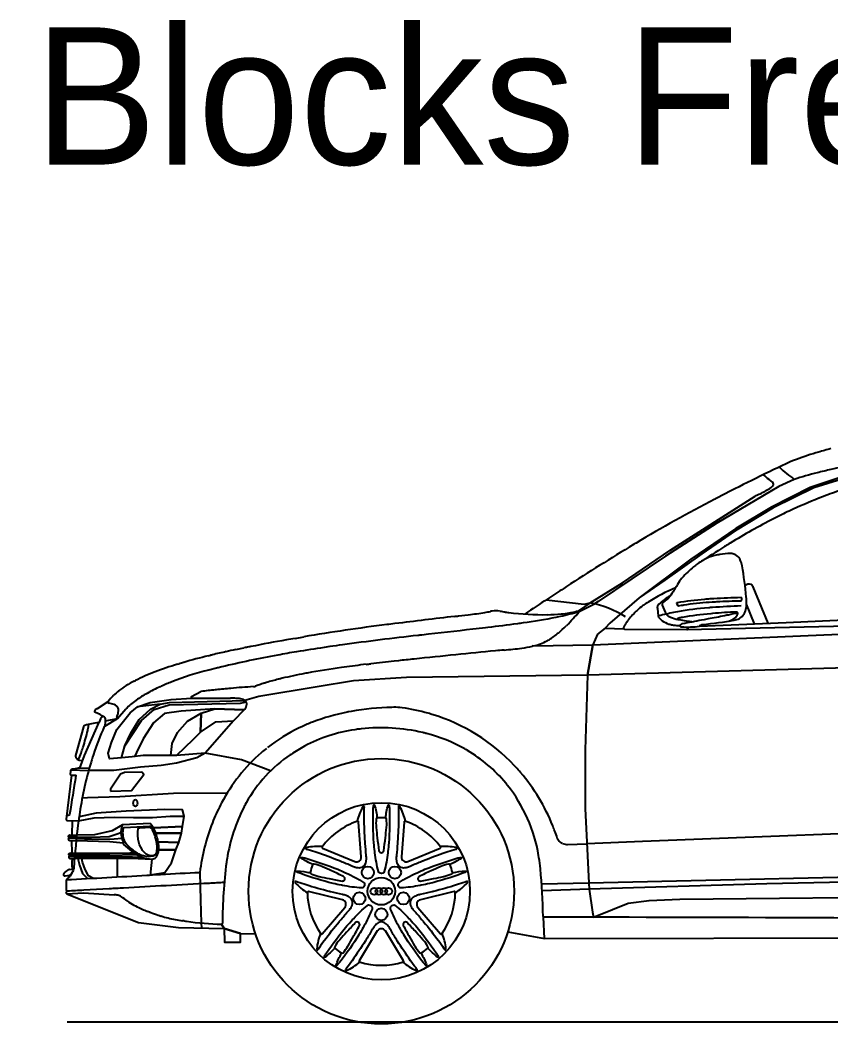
# Model space of a CAD drawing. Header units: millimetres. Extents: x -736 to -723.1, y -2314.2 to -2307.3.
# Drawn here: x -727.963 to -725.686, y -2310.095 to -2307.275 of the extents above; entities that cross this region are included whole.
import ezdxf

# ---------------------------------------------------------------- set-up
doc = ezdxf.new("R2010")
doc.units = ezdxf.units.MM
doc.layers.add('DwgFree.com-Lineas perimetro', color=250, linetype='Continuous')

msp = doc.modelspace()

# ---------------------------------------------------------------- linework, layer by layer
at = {"layer": 'DwgFree.com-Lineas perimetro', "color": 18, "true_color": 0x000000}
for p, q in [((-726.486, -2308.904), (-726.3789, -2308.9162)), ((-726.2118, -2308.9185), (-726.214, -2308.9201)), ((-726.7318, -2308.9491), (-726.7047, -2308.9457)), ((-726.6378, -2308.9353), (-726.6374, -2308.9352)), ((-726.4436, -2308.9433), (-726.4381, -2308.9428)), ((-726.3931, -2308.9366), (-726.3931, -2308.9369)), ((-726.239, -2308.9419), (-726.2401, -2308.943)), ((-726.9108, -2308.9706), (-726.9105, -2308.9705)), ((-726.4284, -2308.9755), (-726.4301, -2308.9772)), ((-726.32, -2308.983), (-726.3419, -2308.9999)), ((-726.2661, -2308.9858), (-726.0907, -2308.9873)), ((-726.2641, -2308.9729), (-726.2651, -2308.9743)), ((-726.0891, -2308.9867), (-726.0879, -2308.9856)), ((-726.0871, -2308.984), (-726.0869, -2308.9802)), ((-725.7714, -2309.0052), (-725.2468, -2308.982)), ((-727.1911, -2309.012), (-727.1666, -2309.0078)), ((-726.3419, -2308.9999), (-726.3549, -2309.0305)), ((-726.3549, -2309.0305), (-725.7714, -2309.0052)), ((-727.3577, -2309.0436), (-727.3346, -2309.0388)), ((-727.3276, -2309.0374), (-727.3273, -2309.0373)), ((-726.5221, -2309.0334), (-726.524, -2309.0339)), ((-727.4347, -2309.0611), (-727.4284, -2309.0596)), ((-726.8566, -2309.0702), (-726.8574, -2309.0703)), ((-727.5214, -2309.0848), (-727.5166, -2309.0834)), ((-727.0531, -2309.093), (-727.0603, -2309.094)), ((-726.9009, -2309.0748), (-726.9126, -2309.0761)), ((-727.235, -2309.1262), (-727.2379, -2309.1269)), ((-727.1641, -2309.1109), (-727.1721, -2309.1124)), ((-727.6425, -2309.1322), (-727.6395, -2309.1307)), ((-727.4127, -2309.1564), (-727.4154, -2309.1567)), ((-727.2949, -2309.1438), (-727.3024, -2309.1465)), ((-727.702, -2309.1732), (-727.7006, -2309.1719)), ((-727.4836, -2309.1778), (-727.4836, -2309.1784)), ((-727.4818, -2309.1802), (-727.372, -2309.1802)), ((-727.7162, -2309.1915), (-727.7162, -2309.1907)), ((-727.7064, -2309.1956), (-727.7143, -2309.1938)), ((-727.33, -2309.2075), (-727.3305, -2309.2082)), ((-726.8904, -2309.2069), (-726.8967, -2309.206)), ((-727.6916, -2309.2344), (-727.6894, -2309.2277)), ((-727.0333, -2309.2171), (-727.04, -2309.2184)), ((-726.8065, -2309.2257), (-726.8099, -2309.2247)), ((-727.1721, -2309.2602), (-727.1791, -2309.2635)), ((-727.019, -2309.268), (-727.0234, -2309.2687)), ((-726.8219, -2309.2794), (-726.8239, -2309.2789)), ((-726.7071, -2309.327), (-726.7082, -2309.3264)), ((-727.7959, -2309.3768), (-727.7824, -2309.3416)), ((-727.2023, -2309.3379), (-727.2044, -2309.3393)), ((-727.8209, -2309.3816), (-727.7707, -2309.3829)), ((-726.5708, -2309.3741), (-726.5747, -2309.3698)), ((-726.5942, -2309.4252), (-726.5949, -2309.4243)), ((-727.3974, -2309.4745), (-727.4002, -2309.4798)), ((-727.3283, -2309.4741), (-727.3311, -2309.4791)), ((-727.8174, -2309.5244), (-727.8184, -2309.5645)), ((-726.4673, -2309.5385), (-726.4674, -2309.5384)), ((-727.8192, -2309.5799), (-727.8184, -2309.6152)), ((-726.4397, -2309.588), (-726.441, -2309.5875)), ((-727.3822, -2309.6313), (-727.3828, -2309.6353)), ((-726.5061, -2309.628), (-726.5071, -2309.6222)), ((-727.8318, -2309.7296), (-727.7848, -2309.7273)), ((-727.5997, -2309.7811), (-727.6051, -2309.7791)), ((-727.5027, -2309.806), (-727.5071, -2309.8054))]:
    msp.add_line(p, q, dxfattribs=at)
for points in [[(-725.6863, -2308.4789, 0.00646), (-725.7214, -2308.4889), (-725.7284, -2308.491, 0.01603), (-725.7911, -2308.512)], [(-725.7911, -2308.512, 0.005751), (-725.8524, -2308.5407, 0.000491), (-725.8551, -2308.5421), (-725.8734, -2308.5509, 0.005504), (-725.9673, -2308.5978), (-726.0066, -2308.6179, 0.001028), (-726.0124, -2308.6209, 0.015488), (-726.2334, -2308.7442), (-726.2374, -2308.7466, 0.000703), (-726.2406, -2308.7486, 0.008539), (-726.4289, -2308.8665), (-726.4366, -2308.8716, 0.001401), (-726.4816, -2308.901, 0.001292), (-726.5461, -2308.9438, 0.001292)], [(-725.8312, -2308.5306, 0.107221), (-725.8308, -2308.5311, 0.038461), (-725.7891, -2308.5653)], [(-725.6168, -2308.5226, 0.001241), (-725.6198, -2308.5232), (-725.6217, -2308.5236, 0.004699), (-725.6866, -2308.5377, 0.006213), (-725.7246, -2308.5468), (-725.725, -2308.5469, 0.015901), (-725.7891, -2308.5653)], [(-725.5136, -2308.5541, 0.011768), (-725.5959, -2308.5759, 0.002187), (-725.6012, -2308.5774), (-725.6027, -2308.5779, 0.010992), (-725.6699, -2308.5996, 0.011097), (-725.7189, -2308.6179), (-725.7204, -2308.6185, 0.014012), (-725.8019, -2308.6537), (-725.8032, -2308.6543, 0.009761), (-725.8473, -2308.6759, 0.019055), (-725.9695, -2308.7446, 0.000528), (-725.9836, -2308.7533), (-725.9851, -2308.7542, 0.009435), (-726.0536, -2308.7983)], [(-725.8993, -2308.6124, 0.016735), (-725.8711, -2308.5981), (-725.8688, -2308.5968, 0.016138), (-725.8544, -2308.5883, 0.043411), (-725.8531, -2308.5873, 0.046894), (-725.8483, -2308.582, 0.175695), (-725.8472, -2308.5784, 0.220966), (-725.85, -2308.5732), (-725.86, -2308.5656, -0.023169), (-725.876, -2308.5522, -0.023169)], [(-726.0553, -2308.978, -0.204249), (-726.0499, -2308.9736), (-726.0498, -2308.9736, -0.042954), (-726.0471, -2308.9731, 0.013772), (-725.9575, -2308.961, 0.089268), (-725.9431, -2308.9559), (-725.9421, -2308.9554, 0.128587), (-725.9309, -2308.9443), (-725.9307, -2308.9442, 0.075896), (-725.9253, -2308.931, 0.059709), (-725.9232, -2308.9131), (-725.9232, -2308.911, 0.023423), (-725.9239, -2308.8963, 0.019947), (-725.9357, -2308.8083, 0.023541), (-725.9373, -2308.801), (-725.9376, -2308.8, 0.041786), (-725.9407, -2308.7917, 0.025678), (-725.9422, -2308.7887), (-725.9424, -2308.7884, 0.148655), (-725.9552, -2308.7768), (-725.9554, -2308.7767, 0.106754), (-725.9683, -2308.7736, 0.053001), (-725.9984, -2308.7763), (-726.0012, -2308.7769, 0.018172), (-726.0158, -2308.7803, 0.054886), (-726.0396, -2308.7897, 0.006474), (-726.0459, -2308.7931), (-726.0464, -2308.7934, 0.025634), (-726.0605, -2308.8023), (-726.0611, -2308.8028, 0.01972), (-726.072, -2308.8111, 0.037168), (-726.1039, -2308.8419, 0.041424), (-726.111, -2308.8512, 0.004335), (-726.1357, -2308.8911, -0.092632), (-726.1434, -2308.8997, 0.011257), (-726.1557, -2308.9097, 0.076303), (-726.1597, -2308.9142, 0.000522), (-726.1597, -2308.9142, 0.241119), (-726.1601, -2308.9185), (-726.1519, -2308.9387, 0.04185), (-726.151, -2308.9405, 0.092076), (-726.1438, -2308.9485, 0.04115), (-726.1422, -2308.9495), (-726.142, -2308.9496, 0.063961), (-726.1205, -2308.9578), (-726.1201, -2308.9578, 0.014861), (-726.1128, -2308.9594, 0.009951), (-726.0732, -2308.9655)], [(-725.9276, -2308.8621, -0.043599), (-725.9195, -2308.8592, -0.175316), (-725.9115, -2308.8599), (-725.9112, -2308.8601, -0.160163), (-725.9063, -2308.8647, -0.028001), (-725.9052, -2308.8669), (-725.8635, -2308.9696)], [(-726.1365, -2308.8924, 0.078973), (-726.1696, -2308.9163, 0.232058), (-726.1737, -2308.9281), (-726.1712, -2308.9484, 0.147722), (-726.168, -2308.9555, 0.069683), (-726.1598, -2308.9627, 0.062827), (-726.1415, -2308.9717, 0.016463), (-726.1385, -2308.9726, 0.030396), (-726.1286, -2308.9747, 0.000912), (-726.1285, -2308.9747, 0.027526), (-726.1105, -2308.9762)], [(-725.9381, -2308.921, 0.009855), (-726.0191, -2308.9253, 0.003277), (-726.0294, -2308.9261), (-726.0412, -2308.9272, 0.027741), (-726.1279, -2308.9395, 0.012751), (-726.1694, -2308.9489), (-726.171, -2308.9493)], [(-726.3931, -2308.9369, -0.023746), (-726.4456, -2308.9508), (-726.4509, -2308.9519, -0.005036), (-726.4586, -2308.9534, -0.012681), (-726.5507, -2308.9687), (-726.5509, -2308.9687, -0.000043), (-726.5668, -2308.971, -0.00554), (-726.6499, -2308.9816), (-726.6561, -2308.9824, -0.000944), (-726.6915, -2308.9864, -0.000137), (-726.8347, -2309.0026, -0.000509), (-726.8459, -2309.0039, 0.006562), (-727.0579, -2309.0302, 0.002874), (-727.0937, -2309.0353), (-727.1096, -2309.0377, 0.003869), (-727.1867, -2309.0498, 0.005195), (-727.2398, -2309.0591), (-727.2501, -2309.061, 0.01315), (-727.4068, -2309.0945, 0.000764), (-727.4115, -2309.0957), (-727.4333, -2309.101, 0.034121), (-727.5374, -2309.1341, 0.012564), (-727.5673, -2309.1468), (-727.5701, -2309.1481, 0.021602), (-727.6065, -2309.1665, 0.023147), (-727.6373, -2309.1858), (-727.6383, -2309.1865, 0.052031), (-727.666, -2309.2104)], [(-725.9725, -2308.9634, 0.143847), (-725.951, -2308.9492, 0.026657), (-725.9498, -2308.9475), (-725.9497, -2308.9473, 0.121143), (-725.9478, -2308.9422, 0.456654), (-725.9514, -2308.9382, 0.014788), (-726.0186, -2308.9423), (-726.0237, -2308.9428, 0.020339), (-726.104, -2308.9533, 0.01993), (-726.1132, -2308.9553), (-726.1134, -2308.9553, 0.217562), (-726.1173, -2308.9585)], [(-725.9481, -2308.9401, -0.011859), (-725.9742, -2308.9464), (-725.9784, -2308.9473, -0.004056), (-725.9847, -2308.9486, -0.001776), (-726.0313, -2308.9576), (-726.0426, -2308.9597, -0.001463), (-726.0968, -2308.9699), (-726.1033, -2308.9711, 0.029694), (-726.1053, -2308.9716, 0.182193), (-726.1101, -2308.9753, 0.366315), (-726.1097, -2308.9783, 0.115832), (-726.1074, -2308.9795), (-726.1073, -2308.9796, 0.050293), (-726.1054, -2308.9798, 0.045366), (-726.0553, -2308.978, 0.045057)], [(-727.7236, -2309.2436, 0.331554), (-727.7266, -2309.2337, 0.081669), (-727.7514, -2309.2208, -0.406286), (-727.7534, -2309.217, -0.021737), (-727.7519, -2309.2127, -0.377243), (-727.7455, -2309.2094)], [(-727.7323, -2309.2297, 0.051153), (-727.7414, -2309.2474, -0.277814), (-727.7433, -2309.2489, 0.044551), (-727.7812, -2309.2568, 0.255594), (-727.7849, -2309.2605), (-727.8077, -2309.3412, 0.220672), (-727.807, -2309.3458), (-727.8043, -2309.3497, 0.210102), (-727.7974, -2309.3541), (-727.7878, -2309.3556)], [(-727.725, -2309.2587, 0.266913), (-727.7269, -2309.2601, 0.02766), (-727.7573, -2309.3387), (-727.7597, -2309.3463, 0.004478), (-727.7639, -2309.3597, 0.037834), (-727.7955, -2309.5007), (-727.7973, -2309.5132, 0.0031), (-727.7997, -2309.5306, 0.01547), (-727.8125, -2309.6573, -0.124058), (-727.8167, -2309.6701), (-727.8173, -2309.671, -0.20492), (-727.8291, -2309.6791, -0.022804), (-727.8299, -2309.6792), (-727.8369, -2309.68, -0.45173), (-727.8403, -2309.6768, -0.072677), (-727.8397, -2309.6727, -0.16201), (-727.8367, -2309.6687), (-727.8268, -2309.6616, -0.162524), (-727.8249, -2309.661), (-727.8131, -2309.6613)], [(-727.7997, -2309.3535, 0.0308), (-727.792, -2309.3346, 0.003181), (-727.787, -2309.3194), (-727.7864, -2309.3177, 0.018768), (-727.7733, -2309.2708, 0.003768), (-727.7727, -2309.2685), (-727.7727, -2309.2682, 0.036355), (-727.7705, -2309.2538)], [(-727.7692, -2309.3775), (-727.795, -2309.3769, 0.038131), (-727.7998, -2309.3771, 0.018357), (-727.8177, -2309.38, 0.046238), (-727.819, -2309.3805), (-727.8192, -2309.3805, 0.105368), (-727.8212, -2309.3819, 0.187188), (-727.8221, -2309.384), (-727.8223, -2309.3941, 0.414214), (-727.82, -2309.3965), (-727.8072, -2309.3968)], [(-727.8185, -2309.3965), (-727.8342, -2309.5196, 0.444151), (-727.8304, -2309.524), (-727.7989, -2309.5248)], [(-727.8072, -2309.3968, -0.456819), (-727.8065, -2309.3977, 0.003167), (-727.8243, -2309.507, -0.376466), (-727.8279, -2309.51), (-727.8328, -2309.5098)], [(-727.1143, -2309.5971, 0.073137), (-727.1584, -2309.6001, 0.222155), (-727.1605, -2309.6017, 0.46861), (-727.1596, -2309.6039, 0.007071), (-727.1541, -2309.6055, -0.013529), (-727.1298, -2309.613, -0.013561), (-727.0667, -2309.6363, -0.00152), (-727.0645, -2309.6372), (-727.0625, -2309.638, -0.00812), (-727.0319, -2309.651, 0.03033), (-727.0221, -2309.6547), (-727.0216, -2309.6549, 0.099588), (-727.0078, -2309.6563, 0.270901), (-726.9937, -2309.646, 0.099588), (-726.9907, -2309.6324), (-726.9907, -2309.6319, 0.03033), (-726.9912, -2309.6214, -0.00812), (-726.9941, -2309.5883), (-726.9943, -2309.5862, -0.00152), (-726.9944, -2309.5838, -0.013561), (-726.9971, -2309.5166, -0.013529), (-726.9967, -2309.4911, 0.007071), (-726.9965, -2309.4854, 0.46861), (-726.9984, -2309.4839, 0.222155), (-727.0006, -2309.4854, 0.073137), (-727.017, -2309.5264)], [(-726.9368, -2309.5165, -0.045043), (-726.9296, -2309.4802, -0.792484), (-726.9273, -2309.4803, -0.035921), (-726.926, -2309.4922, -0.025826), (-726.9279, -2309.587, -0.01267), (-726.9302, -2309.6107), (-726.9306, -2309.6142, -0.031005), (-726.9404, -2309.6672, -0.256319), (-726.945, -2309.6722, -0.162243), (-726.9525, -2309.6722, -0.256319), (-726.9571, -2309.6672, -0.031005), (-726.9669, -2309.6142), (-726.9673, -2309.6107, -0.01267), (-726.9696, -2309.587, -0.025826), (-726.9715, -2309.4922, -0.035921), (-726.9702, -2309.4803, -0.792484), (-726.9679, -2309.4802, -0.045043), (-726.9607, -2309.5165)], [(-726.8805, -2309.5264, 0.073137), (-726.8969, -2309.4854, 0.222155), (-726.8991, -2309.4839, 0.46861), (-726.901, -2309.4854, 0.007071), (-726.9008, -2309.4911, -0.013529), (-726.9004, -2309.5166, -0.013561), (-726.9031, -2309.5838, -0.00152), (-726.9032, -2309.5862), (-726.9034, -2309.5883, -0.00812), (-726.9063, -2309.6214, 0.03033), (-726.9068, -2309.6319), (-726.9068, -2309.6324, 0.099588), (-726.9038, -2309.646, 0.270901), (-726.8897, -2309.6563, 0.099588), (-726.8759, -2309.6549), (-726.8754, -2309.6547, 0.03033), (-726.8656, -2309.651, -0.00812), (-726.835, -2309.638), (-726.833, -2309.6372, -0.00152), (-726.8308, -2309.6363, -0.013561), (-726.7677, -2309.613, -0.013529), (-726.7434, -2309.6055, 0.007071), (-726.7379, -2309.6039, 0.46861), (-726.737, -2309.6017, 0.222155), (-726.7391, -2309.6001, 0.073137), (-726.7832, -2309.5971)], [(-727.6752, -2309.536, 0.068638), (-727.6788, -2309.5453, 0.016445), (-727.6791, -2309.5466, 0.141338), (-727.675, -2309.5819, -0.062071), (-727.6737, -2309.5866, 0.039622), (-727.6729, -2309.59, 0.113929), (-727.6724, -2309.5909, 0.090724), (-727.626, -2309.6248, 0.022335), (-727.6208, -2309.627, 0.088491), (-727.5931, -2309.6321, 0.203478), (-727.5818, -2309.6274, 0.101946), (-727.5771, -2309.6201), (-727.5769, -2309.6196, 0.062789), (-727.5745, -2309.6101, 0.084878), (-727.576, -2309.5807), (-727.5763, -2309.5796, 0.000201), (-727.5768, -2309.5772, 0.067404), (-727.589, -2309.5445, 0.009724), (-727.5896, -2309.5434, 0.042151), (-727.5978, -2309.5318)], [(-727.6714, -2309.5441, 0.255869), (-727.672, -2309.5445, 0.000613), (-727.6721, -2309.5445, 0.08457), (-727.6744, -2309.551, 0.038451), (-727.6752, -2309.5587, 0.092453), (-727.6724, -2309.5758), (-727.672, -2309.5769, 0.086027), (-727.6653, -2309.5886), (-727.6649, -2309.5892, 0.056724), (-727.647, -2309.6065, 0.0456), (-727.6295, -2309.6176, 0.046461), (-727.618, -2309.6222), (-727.6167, -2309.6226, 0.130647), (-727.5899, -2309.6233, 0.092148), (-727.5856, -2309.6215), (-727.5855, -2309.6214, 0.157457), (-727.5803, -2309.6147), (-727.5801, -2309.6142, 0.064654), (-727.5788, -2309.6083, 0.067854), (-727.58, -2309.5835), (-727.5808, -2309.58, 0.097295), (-727.5973, -2309.5414, 0.261407), (-727.5994, -2309.5404), (-727.6714, -2309.5441)], [(-727.5826, -2309.6188, -0.062193), (-727.5838, -2309.6199, -0.234706), (-727.6001, -2309.6226), (-727.6007, -2309.6224, -0.068767), (-727.6056, -2309.6202, -0.074229), (-727.6176, -2309.6098, -0.036975), (-727.6204, -2309.606), (-727.6206, -2309.6056, -0.098532), (-727.6315, -2309.577, -0.000044), (-727.6319, -2309.5744), (-727.632, -2309.5741, -0.085189), (-727.6319, -2309.5483, -0.349778), (-727.6277, -2309.5446), (-727.5962, -2309.543)], [(-727.805, -2309.5743), (-727.8266, -2309.5738, 0.414214), (-727.8278, -2309.5749), (-727.8279, -2309.5757, 0.16219), (-727.8271, -2309.5781, 0.018368), (-727.8269, -2309.5783, 0.216849), (-727.8238, -2309.5798), (-727.8057, -2309.5803)], [(-727.8046, -2309.5709), (-727.8265, -2309.5703, -0.414214), (-727.8277, -2309.5691), (-727.8277, -2309.5683, -0.16219), (-727.8268, -2309.566, -0.018368), (-727.8266, -2309.5657, -0.216849), (-727.8234, -2309.5644), (-727.8039, -2309.5649)], [(-727.81, -2309.6248), (-727.8254, -2309.6245, 0.414214), (-727.8266, -2309.6256), (-727.8266, -2309.6264, 0.16219), (-727.8259, -2309.6287, 0.018368), (-727.8257, -2309.629, 0.216849), (-727.8226, -2309.6305), (-727.8105, -2309.6308)], [(-727.8097, -2309.6214), (-727.8253, -2309.621, -0.414214), (-727.8265, -2309.6198), (-727.8264, -2309.619, -0.16219), (-727.8256, -2309.6167, -0.018368), (-727.8254, -2309.6164, -0.216849), (-727.8222, -2309.6151), (-727.8091, -2309.6154)], [(-727.8174, -2309.6306), (-727.8177, -2309.6409, 0.03116), (-727.8169, -2309.6612)], [(-727.1411, -2309.6475, -0.045043), (-727.1735, -2309.6295, -0.792484), (-727.1726, -2309.6274, -0.035921), (-727.1609, -2309.6299, -0.025826), (-727.0713, -2309.6609, -0.01267), (-727.0494, -2309.6704), (-727.0463, -2309.6718, -0.031005), (-726.9989, -2309.6976, -0.256319), (-726.9956, -2309.7035, -0.162243), (-726.9979, -2309.7106, -0.256319), (-727.0041, -2309.7134, -0.031005), (-727.0576, -2309.7064), (-727.0609, -2309.7058, -0.01267), (-727.0843, -2309.7006, -0.025826), (-727.1749, -2309.673, -0.035921), (-727.1859, -2309.6682, -0.792484), (-727.1853, -2309.6659, -0.045043), (-727.1485, -2309.6704)], [(-726.749, -2309.6704, -0.045043), (-726.7122, -2309.6659, -0.792484), (-726.7116, -2309.6682, -0.035921), (-726.7226, -2309.673, -0.025826), (-726.8132, -2309.7006, -0.01267), (-726.8366, -2309.7058), (-726.8399, -2309.7064, -0.031005), (-726.8934, -2309.7134, -0.256319), (-726.8996, -2309.7106, -0.162243), (-726.9019, -2309.7035, -0.256319), (-726.8986, -2309.6976, -0.031005), (-726.8512, -2309.6718), (-726.8481, -2309.6704, -0.01267), (-726.8262, -2309.6609, -0.025826), (-726.7366, -2309.6299, -0.035921), (-726.7249, -2309.6274, -0.792484), (-726.724, -2309.6295, -0.045043), (-726.7564, -2309.6475)], [(-727.39, -2309.6982, 0.0017), (-727.4327, -2309.7004, -0.000166), (-727.6725, -2309.7136, 0.000513), (-727.7127, -2309.7158), (-727.7847, -2309.7199, 0.000165), (-727.8297, -2309.7225, -0.431121), (-727.8331, -2309.7194), (-727.8331, -2309.6927, -0.209478), (-727.831, -2309.688, 0.010951), (-727.8234, -2309.6807, 0.010951)], [(-727.8325, -2309.69, 0.001737), (-727.6077, -2309.6774, -0.000743), (-727.5914, -2309.6765), (-727.5686, -2309.6752, -0.002399), (-727.4584, -2309.6695, -0.002399)], [(-727.8284, -2309.7224, -0.112147), (-727.8294, -2309.7229, 0.046588), (-727.8332, -2309.7242, 0.560012), (-727.8337, -2309.7282, 0.055006), (-727.8303, -2309.7304), (-727.8297, -2309.7307, 0.019222), (-727.8256, -2309.7325), (-727.6309, -2309.8107)], [(-727.1193, -2309.8413, 0.073137), (-727.1301, -2309.8842, 0.222155), (-727.1292, -2309.8867, 0.46861), (-727.1268, -2309.8865, 0.007071), (-727.1236, -2309.8818, -0.013529), (-727.1089, -2309.8609, -0.013561), (-727.0673, -2309.8082, -0.00152), (-727.0658, -2309.8063), (-727.0644, -2309.8047, -0.00812), (-727.0426, -2309.7796, 0.03033), (-727.036, -2309.7714), (-727.0357, -2309.771, 0.099588), (-727.0301, -2309.7583, 0.270901), (-727.0355, -2309.7417, 0.099588), (-727.0475, -2309.7347), (-727.048, -2309.7345, 0.03033), (-727.0581, -2309.7317, -0.00812), (-727.0905, -2309.7243), (-727.0926, -2309.7238, -0.00152), (-727.0949, -2309.7232, -0.013561), (-727.1596, -2309.7049, -0.013529), (-727.1838, -2309.6967, 0.007071), (-727.1891, -2309.6948, 0.46861), (-727.1912, -2309.6961, 0.222155), (-727.1904, -2309.6986, 0.073137), (-727.1565, -2309.7269)], [(-726.741, -2309.7269, 0.073137), (-726.7071, -2309.6986, 0.222155), (-726.7063, -2309.6961, 0.46861), (-726.7084, -2309.6948, 0.007071), (-726.7137, -2309.6967, -0.013529), (-726.7379, -2309.7049, -0.013561), (-726.8026, -2309.7232, -0.00152), (-726.8049, -2309.7238), (-726.807, -2309.7243, -0.00812), (-726.8394, -2309.7317, 0.03033), (-726.8495, -2309.7345), (-726.85, -2309.7347, 0.099588), (-726.862, -2309.7417, 0.270901), (-726.8674, -2309.7583, 0.099588), (-726.8618, -2309.771), (-726.8615, -2309.7714, 0.03033), (-726.8549, -2309.7796, -0.00812), (-726.8331, -2309.8047), (-726.8317, -2309.8063, -0.00152), (-726.8302, -2309.8082, -0.013561), (-726.7886, -2309.8609, -0.013529), (-726.7739, -2309.8818, 0.007071), (-726.7707, -2309.8865, 0.46861), (-726.7683, -2309.8867, 0.222155), (-726.7674, -2309.8842, 0.073137), (-726.7782, -2309.8413)], [(-727.0796, -2309.8824, -0.045043), (-727.1068, -2309.9076, -0.792484), (-727.1086, -2309.9061, -0.035921), (-727.1026, -2309.8957, -0.025826), (-727.0454, -2309.8202, -0.01267), (-727.0296, -2309.8023), (-727.0272, -2309.7997, -0.031005), (-726.9881, -2309.7626, -0.256319), (-726.9814, -2309.7613, -0.162243), (-726.9754, -2309.7657, -0.256319), (-726.9746, -2309.7725, -0.031005), (-726.9978, -2309.8211), (-726.9995, -2309.8241, -0.01267), (-727.0116, -2309.8447, -0.025826), (-727.0658, -2309.9224, -0.035921), (-727.0739, -2309.9313, -0.792484), (-727.0758, -2309.9301, -0.045043), (-727.0602, -2309.8965)], [(-726.8373, -2309.8965, -0.045043), (-726.8217, -2309.9301, -0.792484), (-726.8236, -2309.9313, -0.035921), (-726.8317, -2309.9224, -0.025826), (-726.8859, -2309.8447, -0.01267), (-726.898, -2309.8241), (-726.8997, -2309.8211, -0.031005), (-726.9229, -2309.7725, -0.256319), (-726.9221, -2309.7657, -0.162243), (-726.9161, -2309.7613, -0.256319), (-726.9094, -2309.7626, -0.031005), (-726.8703, -2309.7997), (-726.8679, -2309.8023, -0.01267), (-726.8521, -2309.8202, -0.025826), (-726.7949, -2309.8957, -0.035921), (-726.7889, -2309.9061, -0.792484), (-726.7907, -2309.9076, -0.045043), (-726.8179, -2309.8824)], [(-726.8886, -2309.9216, 0.073137), (-726.8512, -2309.9451, 0.222155), (-726.8485, -2309.945, 0.46861), (-726.848, -2309.9427, 0.007071), (-726.8514, -2309.9382, -0.013529), (-726.8667, -2309.9177, -0.013561), (-726.9041, -2309.8619, -0.00152), (-726.9053, -2309.8598), (-726.9065, -2309.858, -0.00812), (-726.9236, -2309.8295, 0.03033), (-726.9293, -2309.8207), (-726.9297, -2309.8203, 0.099588), (-726.94, -2309.8111, 0.270901), (-726.9575, -2309.8111, 0.099588), (-726.9678, -2309.8203), (-726.9682, -2309.8207, 0.03033), (-726.9739, -2309.8295, -0.00812), (-726.991, -2309.858), (-726.9922, -2309.8598, -0.00152), (-726.9934, -2309.8619, -0.013561), (-727.0308, -2309.9177, -0.013529), (-727.0461, -2309.9382, 0.007071), (-727.0495, -2309.9427, 0.46861), (-727.049, -2309.945, 0.222155), (-727.0463, -2309.9451, 0.073137), (-727.0089, -2309.9216)]]:
    msp.add_lwpolyline(points, format="xyb", dxfattribs=at)
for points in [[(-723.8866, -2308.6477), (-724.0096, -2308.6124), (-724.1293, -2308.5873), (-724.227, -2308.5722), (-724.364, -2308.5511), (-724.6499, -2308.5235), (-724.8462, -2308.5153), (-725.1368, -2308.507), (-725.246, -2308.5074), (-725.4923, -2308.5249), (-725.5544, -2308.5349), (-725.6464, -2308.5556), (-725.7449, -2308.5886), (-725.8535, -2308.643), (-725.953, -2308.7029), (-726.0793, -2308.7897), (-726.2243, -2308.8986)], [(-725.7891, -2308.5653), (-725.8329, -2308.5851), (-726.0064, -2308.6884), (-726.1507, -2308.781), (-726.3399, -2308.908), (-726.3501, -2308.9148)], [(-725.6285, -2308.556), (-725.734, -2308.589), (-725.8481, -2308.6457), (-725.9554, -2308.7095), (-726.0483, -2308.7748), (-726.1525, -2308.8481), (-726.2243, -2308.8986), (-726.3072, -2308.9691), (-726.32, -2308.983), (-726.32, -2308.983), (-726.2678, -2308.985)], [(-726.0553, -2308.978), (-725.812, -2308.9673), (-725.3219, -2308.9448), (-725.2326, -2308.9448), (-725.1484, -2308.5389), (-725.2079, -2308.5389), (-725.4113, -2308.544), (-725.4672, -2308.5482), (-725.5136, -2308.5541)], [(-726.3789, -2308.9162), (-726.3623, -2308.9119), (-726.2716, -2308.8557), (-726.1389, -2308.7656), (-725.8993, -2308.6124)], [(-726.3931, -2308.9369), (-726.3501, -2308.9148), (-726.3623, -2308.9119), (-726.3947, -2308.9346)], [(-725.9011, -2308.9712), (-725.9232, -2308.9157)], [(-726.0907, -2308.9873), (-725.5551, -2308.9749)], [(-726.5221, -2309.0334), (-726.3549, -2309.0305)], [(-725.5405, -2309.0916), (-726.3697, -2309.1156), (-726.3549, -2309.0305), (-726.3697, -2309.1156), (-726.3768, -2309.3249), (-726.3768, -2309.4904), (-726.372, -2309.5845), (-726.3661, -2309.6998), (-726.3652, -2309.717), (-726.3554, -2309.7816), (-726.3533, -2309.7956), (-726.2999, -2309.7742), (-726.2556, -2309.7564), (-726.197, -2309.7489), (-726.1107, -2309.7446), (-725.3644, -2309.7376), (-725.2929, -2309.7376)], [(-726.3697, -2309.1156), (-726.8784, -2309.1223), (-727.0267, -2309.1315), (-727.1294, -2309.1485), (-727.2929, -2309.1756), (-727.3317, -2309.1865)], [(-727.3338, -2309.2133), (-727.3635, -2309.2435), (-727.4432, -2309.3349), (-727.5236, -2309.3416), (-727.5395, -2309.3416), (-727.6174, -2309.3416), (-727.6486, -2309.3453), (-727.6787, -2309.3477), (-727.7118, -2309.3504), (-727.716, -2309.3348), (-727.7066, -2309.3047), (-727.6919, -2309.2681), (-727.6541, -2309.2217), (-727.6338, -2309.204), (-727.5979, -2309.1919), (-727.5393, -2309.1837), (-727.4818, -2309.1802)], [(-727.6787, -2309.3477), (-727.6695, -2309.3143), (-727.6521, -2309.2786), (-727.6288, -2309.2401), (-727.5968, -2309.2108), (-727.5697, -2309.1967), (-727.5437, -2309.192), (-727.3317, -2309.1865)], [(-727.4819, -2309.1754), (-727.4555, -2309.1615)], [(-727.7455, -2309.2094), (-727.7157, -2309.1893)], [(-727.6895, -2309.237), (-727.666, -2309.2104)], [(-727.6695, -2309.3143), (-727.6222, -2309.2432), (-727.5865, -2309.2122), (-727.5444, -2309.1984), (-727.3445, -2309.1942), (-727.3279, -2309.1906)], [(-727.5395, -2309.3416), (-727.5365, -2309.307), (-727.5216, -2309.2769), (-727.4927, -2309.2445), (-727.4546, -2309.2221), (-727.4562, -2309.2758), (-727.4546, -2309.2221), (-727.4166, -2309.2103), (-727.3338, -2309.2133), (-727.4166, -2309.2103), (-727.511, -2309.2164), (-727.5574, -2309.2232), (-727.5883, -2309.2495), (-727.6176, -2309.2944), (-727.6366, -2309.3328), (-727.6424, -2309.3446)], [(-727.5697, -2309.1967), (-727.6338, -2309.204)], [(-727.725, -2309.2587), (-727.6895, -2309.237)], [(-727.7247, -2309.261), (-727.7236, -2309.2436), (-727.6895, -2309.237)], [(-727.7824, -2309.3416), (-727.7414, -2309.2474)], [(-727.5236, -2309.3416), (-727.476, -2309.2952), (-727.4562, -2309.2758), (-727.4135, -2309.2468), (-727.3635, -2309.2435)], [(-727.2596, -2309.3844), (-727.3418, -2309.3529), (-727.4432, -2309.3349), (-727.467, -2309.3479), (-727.524, -2309.3628), (-727.5674, -2309.3689), (-727.6251, -2309.3744), (-727.6997, -2309.3832), (-727.7707, -2309.3832)], [(-727.7095, -2309.4415), (-727.6505, -2309.4397), (-727.616, -2309.395), (-727.6211, -2309.3881), (-727.6702, -2309.389), (-727.6816, -2309.3934), (-727.7095, -2309.4355), (-727.7095, -2309.4415)], [(-727.3819, -2309.4471), (-727.5321, -2309.4483), (-727.6835, -2309.4571), (-727.7744, -2309.4605), (-727.7888, -2309.461)], [(-727.8105, -2309.6308), (-727.6905, -2309.6301), (-727.6315, -2309.631), (-727.5931, -2309.6321), (-727.597, -2309.6681), (-727.597, -2309.6768), (-727.557, -2309.6698), (-727.5378, -2309.6432), (-727.5259, -2309.6061), (-727.5741, -2309.6061), (-727.5259, -2309.6061), (-727.5176, -2309.5853), (-727.576, -2309.5835), (-727.5176, -2309.5853), (-727.5103, -2309.5593), (-727.5821, -2309.5597), (-727.5103, -2309.5593), (-727.507, -2309.5406), (-727.589, -2309.5445), (-727.507, -2309.5406), (-727.5029, -2309.5116), (-727.5067, -2309.4936), (-727.5568, -2309.4928), (-727.6655, -2309.4972), (-727.7495, -2309.5035), (-727.7973, -2309.5132), (-727.7989, -2309.5248), (-727.7549, -2309.5165), (-727.6992, -2309.5147), (-727.6448, -2309.5156), (-727.5913, -2309.5152), (-727.5422, -2309.512), (-727.5029, -2309.5116)], [(-727.5978, -2309.5318), (-727.6752, -2309.536), (-727.7045, -2309.5528), (-727.7547, -2309.5638), (-727.8039, -2309.5649)], [(-725.3028, -2309.5473), (-726.2158, -2309.5831), (-726.3717, -2309.5892)], [(-727.8057, -2309.5803), (-727.7109, -2309.5825), (-727.6737, -2309.5866)], [(-727.805, -2309.5743), (-727.7605, -2309.5764), (-727.6991, -2309.5752), (-727.6778, -2309.5738)], [(-727.8046, -2309.5709), (-727.7623, -2309.5708), (-727.7134, -2309.5683), (-727.6909, -2309.5613), (-727.68, -2309.5579)], [(-726.4256, -2309.5913), (-726.3717, -2309.5892)], [(-727.81, -2309.6248), (-727.6917, -2309.626), (-727.6474, -2309.6255), (-727.6208, -2309.627)], [(-727.8097, -2309.6214), (-727.7019, -2309.6216), (-727.6501, -2309.6198), (-727.6355, -2309.6198)], [(-727.8091, -2309.6154), (-727.7616, -2309.6158), (-727.7116, -2309.6155), (-727.6552, -2309.6144), (-727.6446, -2309.6142)], [(-727.801, -2309.6308), (-727.7965, -2309.6496), (-727.7876, -2309.6726), (-727.7814, -2309.6793), (-727.7736, -2309.6869)], [(-727.7585, -2309.6861), (-727.7711, -2309.6793), (-727.7803, -2309.6618), (-727.788, -2309.6407), (-727.7901, -2309.6307)], [(-727.6905, -2309.6301), (-727.6905, -2309.6744), (-727.6905, -2309.6823)], [(-727.8167, -2309.6701), (-727.8234, -2309.6807)], [(-727.4584, -2309.6695), (-727.4564, -2309.7472), (-727.4548, -2309.8116), (-727.454, -2309.8261)], [(-725.2976, -2309.6751), (-726.3661, -2309.6998), (-726.4984, -2309.7028)], [(-725.2929, -2309.69), (-725.8658, -2309.7016), (-726.3652, -2309.717), (-726.4972, -2309.721)], [(-727.7848, -2309.7273), (-727.6994, -2309.7327)], [(-726.5939, -2309.837), (-726.4909, -2309.855), (-726.4931, -2309.7953)], [(-726.4909, -2309.855), (-724.5908, -2309.8512), (-724.5908, -2309.8034)], [(-727.6309, -2309.8107), (-727.5183, -2309.8247), (-727.39, -2309.8275), (-727.3972, -2309.8151), (-727.39, -2309.8275), (-727.3893, -2309.8658), (-727.3446, -2309.8658), (-727.3446, -2309.8417), (-727.39, -2309.8275), (-727.3446, -2309.8417), (-727.3019, -2309.8422)], [(-727.8309, -2310.0893), (-723.1087, -2310.0893)]]:
    msp.add_lwpolyline(points, dxfattribs=at)
for points in [[(-726.1055, -2308.9189, -0.004909), (-726.0994, -2308.9179, -0.019323), (-726.0279, -2308.9101), (-726.0201, -2308.9096, -0.003629), (-726.0069, -2308.9088, -0.008514), (-725.9379, -2308.9062, 0.408076), (-725.9367, -2308.9049), (-725.9367, -2308.8995, 0.419785), (-725.9387, -2308.8976, 0.010871), (-726.0151, -2308.9007), (-726.0261, -2308.9014, 0.005232), (-726.0409, -2308.9025, 0.019471), (-726.1183, -2308.912, 0.545641), (-726.1194, -2308.9146), (-726.1161, -2308.9196, 0.295381), (-726.1144, -2308.9204)], [(-726.9343, -2309.5439), (-726.9342, -2309.5424, 0.056101), (-726.9344, -2309.5197, 0.36087), (-726.938, -2309.5162, 0.032443), (-726.9595, -2309.5162, 0.36087), (-726.9631, -2309.5197, 0.056101), (-726.9633, -2309.5424), (-726.9632, -2309.5439, 0.00129), (-726.9602, -2309.5722, 0.011068), (-726.9554, -2309.6089, 0.85764), (-726.9421, -2309.6089, 0.011068), (-726.9373, -2309.5722, 0.00129)], [(-727.0051, -2309.6257), (-727.0129, -2309.5281, 0.489435), (-727.016, -2309.526, 0.150575), (-727.115, -2309.598, 0.489435), (-727.114, -2309.6016), (-727.0235, -2309.6391, 0.560703)], [(-726.874, -2309.6391), (-726.7835, -2309.6016, 0.489435), (-726.7825, -2309.598, 0.150575), (-726.8815, -2309.526, 0.489435), (-726.8846, -2309.5281), (-726.8924, -2309.6257, 0.560703)], [(-727.1143, -2309.6537), (-727.1156, -2309.6531, 0.056101), (-727.1374, -2309.6462, 0.36087), (-727.1418, -2309.6486, 0.032443), (-727.1484, -2309.6691, 0.36087), (-727.1463, -2309.6736, 0.056101), (-727.1246, -2309.6808), (-727.1232, -2309.6812, 0.00129), (-727.0953, -2309.687, 0.011068), (-727.059, -2309.6938, 0.85764), (-727.0549, -2309.6812, 0.011068), (-727.0883, -2309.6653, 0.00129)], [(-726.7743, -2309.6812), (-726.7729, -2309.6808, 0.056101), (-726.7512, -2309.6736, 0.36087), (-726.7491, -2309.6691, 0.032443), (-726.7557, -2309.6486, 0.36087), (-726.7601, -2309.6462, 0.056101), (-726.7819, -2309.6531), (-726.7832, -2309.6537, 0.00129), (-726.8092, -2309.6653, 0.011068), (-726.8426, -2309.6812, 0.85764), (-726.8385, -2309.6938, 0.011068), (-726.8022, -2309.687, 0.00129)], [(-727.0583, -2309.7463), (-727.1536, -2309.7235, 0.489435), (-727.1565, -2309.7258, 0.150575), (-727.1187, -2309.8422, 0.489435), (-727.115, -2309.8424), (-727.0513, -2309.768, 0.560703)], [(-726.8462, -2309.768), (-726.7825, -2309.8424, 0.489435), (-726.7788, -2309.8422, 0.150575), (-726.741, -2309.7258, 0.489435), (-726.7439, -2309.7235), (-726.8392, -2309.7463, 0.560703)], [(-727.0655, -2309.8588), (-727.0665, -2309.8599, 0.056101), (-727.0797, -2309.8784, 0.36087), (-727.0788, -2309.8833, 0.032443), (-727.0614, -2309.896, 0.36087), (-727.0564, -2309.8953, 0.056101), (-727.0429, -2309.877), (-727.0421, -2309.8757, 0.00129), (-727.0279, -2309.8511, 0.011068), (-727.0103, -2309.8186, 0.85764), (-727.021, -2309.8108, 0.011068), (-727.0464, -2309.8376, 0.00129)], [(-726.9602, -2309.8342), (-727.0113, -2309.9178, 0.489435), (-727.0099, -2309.9212, 0.150575), (-726.8876, -2309.9212, 0.489435), (-726.8862, -2309.9178), (-726.9374, -2309.8342, 0.560703)], [(-726.8554, -2309.8757), (-726.8546, -2309.877, 0.056101), (-726.8411, -2309.8953, 0.36087), (-726.8361, -2309.896, 0.032443), (-726.8187, -2309.8833, 0.36087), (-726.8178, -2309.8784, 0.056101), (-726.831, -2309.8599), (-726.832, -2309.8588, 0.00129), (-726.8511, -2309.8376, 0.011068), (-726.8765, -2309.8108, 0.85764), (-726.8872, -2309.8186, 0.011068), (-726.8696, -2309.8511, 0.00129)]]:
    msp.add_lwpolyline(points, format="xyb", close=True, dxfattribs=at)
for centre, radius in [((-726.9488, -2309.7225), 0.3729), ((-726.9488, -2309.7227), 0.249), ((-726.9869, -2309.6702), 0.0171), ((-726.9106, -2309.6702), 0.0171), ((-726.9488, -2309.7227), 0.0385), ((-726.9692, -2309.7227), 0.00963), ((-726.9556, -2309.7227), 0.00963), ((-726.9419, -2309.7227), 0.00963), ((-726.9283, -2309.7227), 0.00963), ((-727.0105, -2309.7427), 0.0171), ((-726.887, -2309.7427), 0.0171), ((-726.9488, -2309.7875), 0.0171)]:
    msp.add_circle(centre, radius, dxfattribs=at)
for centre, radius, start, end in [((-725.955, -2309.2894), 0.4514, 111.8629, 122.8036), ((-726.4329, -2309.2349), 0.3306, 59.1314, 77.659), ((-726.0813, -2309.0998), 0.2234, 126.4415, 131.9422), ((-726.0717, -2309.1083), 0.2358, 122.8036, 126.4415), ((-723.2703, -2338.6004), 29.8526, 96.68001, 97.00399), ((-726.9258, -2307.3889), 1.5722, 276.68, 277.0876), ((-726.932, -2307.1175), 1.8423, 277.0876, 278.5584), ((-726.6866, -2308.7483), 0.1931, 278.5584, 283.2556), ((-726.6189, -2309.0357), 0.1022, 100.6863, 103.2556), ((-726.6272, -2308.9896), 0.0553, 78.8771, 100.6863), ((-726.5558, -2308.6268), 0.3144, 258.8771, 261.7602), ((-726.4757, -2308.0734), 0.8736, 261.7602, 262.2408), ((-726.5512, -2308.6275), 0.3144, 262.2408, 262.7301), ((-726.4936, -2308.1762), 0.7693, 262.7301, 270.8185), ((-726.4894, -2308.4739), 0.4717, 270.8185, 275.5634), ((-726.4617, -2308.7001), 0.2438, 275.5634, 285.8856), ((-726.7878, -2308.6123), 0.511, 314.7088, 317.6958), ((-728.7694, -2306.809), 3.1903, 317.6958, 318.1259), ((-726.3948, -2308.9353), 0.000786, 85.9376, 105.8856), ((-726.3948, -2308.9364), 0.0018, 350.7574, 85.9376), ((-726.3962, -2308.9364), 0.00314, 318.1259, 350.7574), ((-726.0669, -2309.1075), 0.2388, 136.4757, 144.8908), ((-726.1307, -2309.0448), 0.1494, 131.9422, 136.4757), ((-726.3369, -2313.8171), 4.8803, 97.0179, 99.7882), ((-715.6052, -2400.9943), 92.7156, 97.00399, 97.017895), ((-726.6995, -2308.705), 0.383, 310.3311, 314.7088), ((-726.2659, -2308.9821), 0.00314, 166.183, 186.5502), ((-726.2644, -2308.9819), 0.00465, 186.5502, 222.7552), ((-726.2254, -2309.0006), 0.0476, 146.4965, 156.0752), ((-726.2661, -2308.9834), 0.00236, 222.7552, 269.5199), ((-726.1658, -2309.0379), 0.1179, 144.8908, 146.4965), ((-726.0907, -2308.9849), 0.00236, 269.5199, 311.547), ((-726.0895, -2308.9838), 0.00236, 311.547, 356.5755), ((-726.0197, -2315.6963), 6.7861, 100.14918, 101.0036), ((-726.5229, -2312.8853), 3.9305, 99.7882, 100.1492), ((-726.5425, -2308.9078), 0.1258, 298.1415, 300.8878), ((-726.5788, -2308.8471), 0.1965, 300.8878, 310.3311), ((-727.0411, -2310.5836), 1.5722, 101.6181, 102.6253), ((-726.6463, -2312.3868), 3.418, 101.4976, 101.6181), ((-727.0374, -2310.4624), 1.4543, 101.0036, 101.4976), ((-726.4739, -2310.6116), 1.5722, 94.7502, 95.6228), ((-726.6883, -2308.0319), 1.0164, 274.7502, 277.5871), ((-726.5956, -2308.7277), 0.3144, 277.5871, 283.1592), ((-726.5584, -2308.8781), 0.1595, 283.1592, 298.1415), ((-727.0683, -2310.5707), 1.5534, 103.6413, 106.2829), ((-726.8722, -2311.3513), 2.3583, 103.505, 103.6413), ((-726.8266, -2311.5411), 2.5535, 102.6253, 103.505), ((-724.7969, -2328.9355), 19.9718, 95.9218, 96.04724), ((-717.9325, -2395.1061), 86.4975, 95.84395, 95.921796), ((-723.7787, -2337.9871), 29.0801, 95.62283, 95.84395), ((-727.2462, -2309.9935), 0.9494, 106.8528, 110.8538), ((-727.1292, -2310.3623), 1.3364, 106.2829, 106.8528), ((-726.7003, -2311.6448), 2.576, 98.0325, 100.2099), ((-726.6687, -2311.8173), 2.7513, 96.7354, 98.0325), ((-861.3058, -1171.7867), 1145.2021, 276.7354093, 276.7360663), ((-726.3329, -2314.5481), 5.5027, 96.0472, 96.7361), ((-727.3743, -2309.6572), 0.5896, 110.8538, 116.735), ((-727.0742, -2309.7828), 0.676, 104.0093, 106.948), ((-726.9612, -2310.2236), 1.131, 100.743, 104.0093), ((-727.0176, -2309.8832), 0.7861, 100.2099, 100.743), ((-727.5168, -2309.3817), 0.2794, 116.735, 127.3794), ((-727.2912, -2310.3626), 1.2123, 95.8796, 97.7881), ((-727.155, -2311.6587), 2.5155, 94.9419, 95.8796), ((-727.1192, -2312.0725), 2.9309, 93.6901, 94.9419), ((-727.3091, -2309.1281), 0.0197, 273.6901, 290.0049), ((-727.1874, -2309.4393), 0.3144, 107.2441, 110.0049), ((-726.7226, -2310.9367), 1.8823, 106.948, 107.2441), ((-727.6198, -2309.2577), 0.1178, 134.2344, 144.5271), ((-727.5909, -2309.2846), 0.1572, 127.3794, 134.2344), ((-727.481, -2309.1778), 0.00255, 110.0049, 180), ((-727.4818, -2309.1784), 0.00173, 180, 270), ((-727.372, -2309.3767), 0.1965, 87.7255, 90), ((-727.3812, -2309.607), 0.427, 85.5423, 87.7255), ((-727.3507, -2309.2166), 0.0354, 77.8845, 85.5423), ((-727.3567, -2309.2444), 0.0639, 71.369, 77.8845), ((-727.3393, -2309.1928), 0.00943, 66.7378, 71.369), ((-727.3424, -2309.2001), 0.0173, 33.0888, 66.7378), ((-727.7138, -2309.1907), 0.00236, 144.5271, 180), ((-727.7138, -2309.1915), 0.00236, 180, 257.3447), ((-727.7146, -2309.2324), 0.0377, 52.6656, 77.3447), ((-727.6989, -2309.2118), 0.0118, 3.2316, 52.6656), ((-727.7314, -2309.2136), 0.0444, 341.397, 3.2316), ((-727.4373, -2309.1419), 0.1258, 325.4094, 328.1549), ((-727.3484, -2309.1961), 0.0217, 328.1549, 7.553), ((-727.3332, -2309.1941), 0.00629, 7.553, 33.0888), ((-726.9101, -2309.8794), 0.6736, 90.7632, 100.5354), ((-726.9123, -2309.7168), 0.511, 88.2539, 90.7632), ((-726.9706, -2309.7624), 0.5612, 74.1689, 81.7796), ((-727.6898, -2309.2351), 0.00197, 161.397, 277.4309), ((-726.9304, -2309.7984), 0.5903, 101.1607, 110.968), ((-726.961, -2309.6435), 0.4324, 100.5354, 101.1607), ((-726.9354, -2309.6384), 0.4324, 73.114, 74.1689), ((-726.9598, -2309.7307), 0.5277, 43.1401, 73.114), ((-726.9758, -2309.6924), 0.4746, 115.359, 128.1185), ((-726.9869, -2309.6509), 0.4324, 110.968, 115.359), ((-726.9597, -2309.6996), 0.4356, 98.3982, 118.0037), ((-726.9673, -2309.618), 0.3537, 96.1903, 98.3982), ((-726.9497, -2309.7802), 0.5169, 76.8829, 96.1903), ((-726.9127, -2309.6213), 0.3537, 75.4583, 76.8829), ((-726.9343, -2309.7126), 0.4476, 60.6105, 75.4583), ((-727.0531, -2309.5994), 0.3537, 128.1185, 131.2064), ((-726.9686, -2309.6828), 0.4166, 118.0037, 124.1157), ((-726.8882, -2309.6309), 0.3537, 59.4068, 60.6105), ((-726.918, -2309.6836), 0.4143, 39.75, 59.4068), ((-726.9632, -2309.7022), 0.4903, 131.2064, 152.3342), ((-726.9811, -2309.6689), 0.3981, 124.1157, 150.6981), ((-726.8576, -2309.6428), 0.393, 40.3215, 43.1401), ((-726.9757, -2309.743), 0.5479, 21.9258, 40.3215), ((-726.7808, -2309.5695), 0.2358, 37.9929, 39.75), ((-726.9419, -2309.6968), 0.4412, 9.7376, 37.9929), ((-726.9616, -2309.7097), 0.4952, 152.3342, 158.7721), ((-726.8918, -2309.7109), 0.4967, 152.8564, 170.7822), ((-727.194, -2309.556), 0.1572, 150.6981, 152.8564), ((-726.8759, -2309.743), 0.5872, 158.7721, 172.806), ((-730.1394, -2311.0166), 3.9583, 21.6952, 21.9258), ((-726.6458, -2309.6267), 0.1984, 15.6186, 21.6952), ((-726.435, -2309.5677), 0.0204, 195.6186, 235.236), ((-726.4319, -2309.5632), 0.0259, 235.236, 249.4129), ((-726.4203, -2309.5365), 0.055, 249.4129, 264.477), ((-727.1656, -2309.6706), 0.2201, 170.7822, 172.4774), ((-726.9167, -2309.6985), 0.4166, 5.4068, 9.7376), ((-726.1122, -2309.8097), 1.2826, 172.4774, 180.1353), ((-728.1614, -2309.8163), 1.6669, 0.7748, 5.4068), ((-727.6992, -2309.7825), 0.0498, 77.8602, 90.2767), ((-727.6945, -2309.7607), 0.0275, 54.7171, 77.8602), ((-728.6365, -2311.092), 1.6584, 54.0242, 54.7171), ((-727.5699, -2309.6227), 0.1572, 234.0242, 241.8661), ((-727.4801, -2309.4546), 0.3478, 241.8661, 245.4443), ((-727.5429, -2309.5922), 0.1965, 245.4443, 246.7733), ((-727.453, -2309.3826), 0.4246, 246.7733, 249.0148), ((-727.5293, -2309.5976), 0.1965, 249.0148, 250.1107), ((-727.1781, -2308.6269), 1.2289, 250.1107, 251.1415), ((-727.5118, -2309.6038), 0.1965, 251.1415, 253.4544), ((-727.4558, -2309.4154), 0.393, 253.4544, 256.4846), ((-727.4428, -2309.3611), 0.4489, 256.4846, 261.7696), ((-727.4014, -2309.1058), 0.7075, 261.7696, 262.3412), ((-727.3676, -2308.8547), 0.9609, 262.3412, 268.2328), ((-726.4931, -2309.7937), 0.00157, 180.7748, 270.6358), ((-727.3745, -2773.7981), 464.0036, 89.701679, 89.891156), ((-727.3972, -2309.8127), 0.00236, 268.2328, 0.1353)]:
    msp.add_arc(centre, radius, start, end, dxfattribs=at)
msp.add_ellipse((-727.6396, -2309.4748), major_axis=(0, 0.00955), ratio=0.600549, dxfattribs=at)

# ---------------------------------------------------------------- texts
msp.add_text('DwgFree.com - Cad Blocks Free', height=0.385611, dxfattribs=at).set_placement((-732.6798, -2307.6809))

doc.saveas('drawing.dxf')
